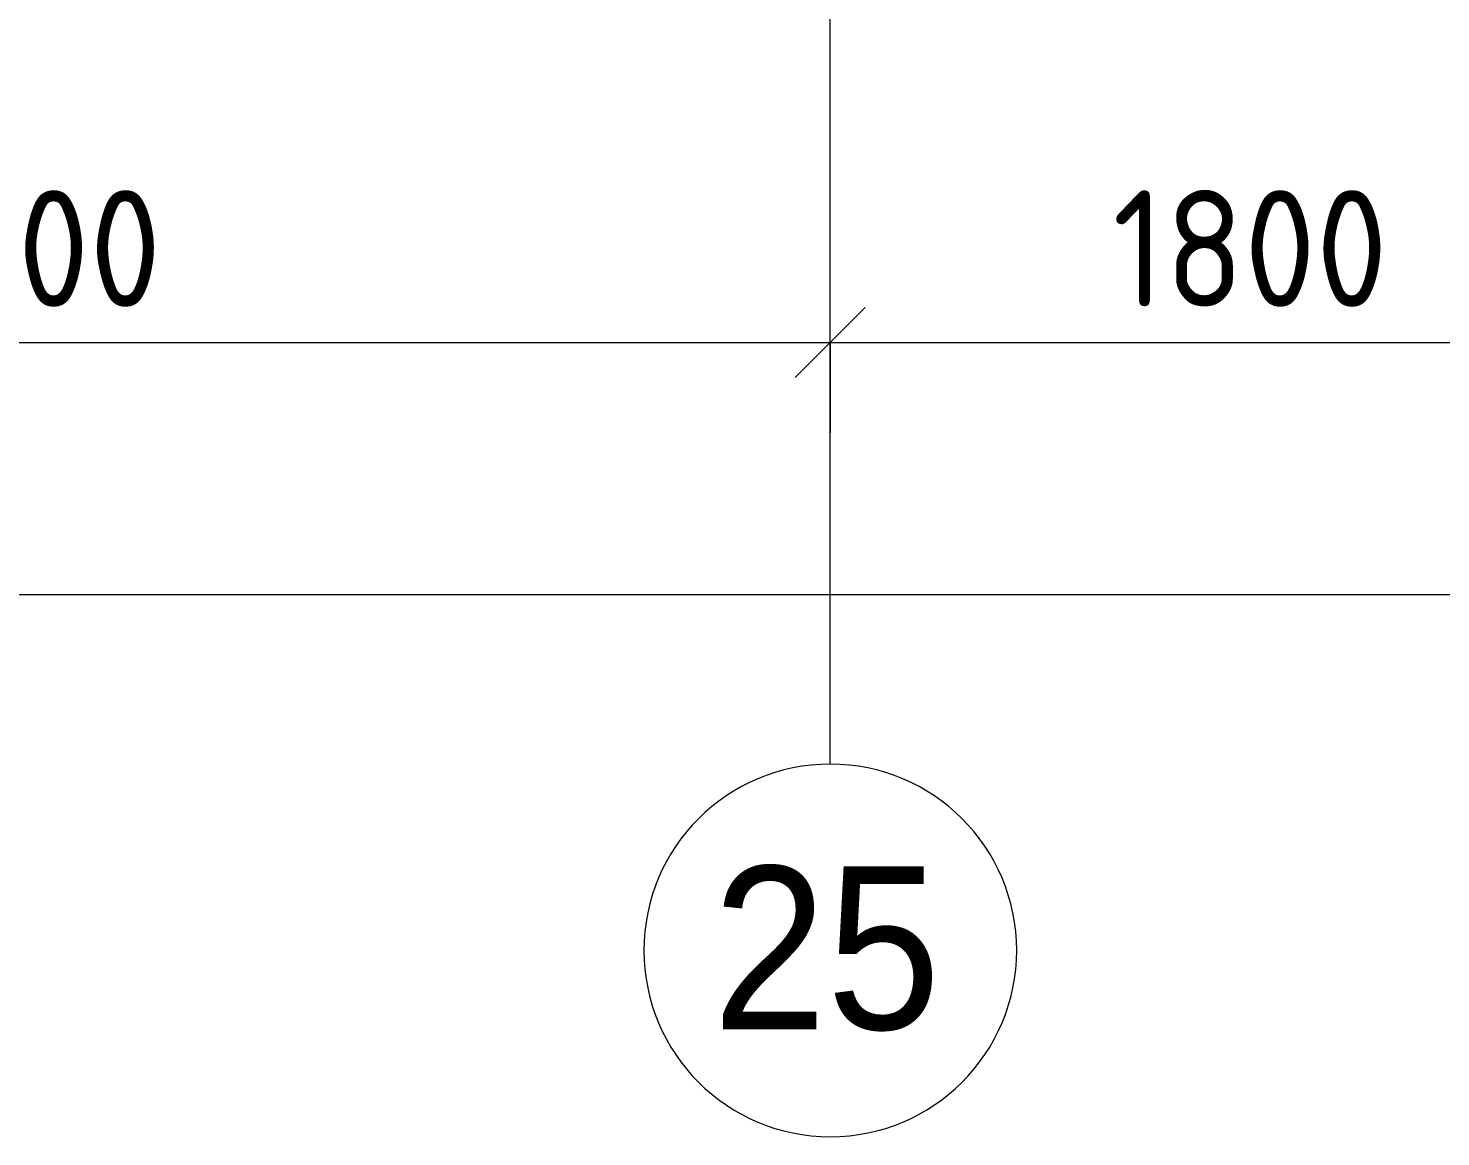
# Model space of a CAD drawing. Header units: millimetres. Extents: x 81609 to 272668, y -8553 to 29000.
# Drawn here: x 91139 to 94170, y -2706 to -327 of the extents above; entities that cross this region are included whole.
import ezdxf

# ---------------------------------------------------------------- set-up
doc = ezdxf.new("R2010")
doc.units = ezdxf.units.MM
for name, color, linetype, lineweight in [('A-ANNO-DIMS', 7, 'Continuous', 9), ('A-ANNO-DIMS-100', 7, 'Continuous', 9), ('Оси', 7, 'Continuous', 9), ('Оси-1', 7, 'Continuous', 20)]:
    doc.layers.add(name, color=color, linetype=linetype, lineweight=lineweight)
doc.styles.add('Arial', font='arial.ttf', dxfattribs={"width": 0.9, "height": 350})
doc.styles.add('ISOCPEUR', font='isocpeur.ttf', dxfattribs={"width": 0.9, "height": 250})
doc.dimstyles.new('ISO-2_5_0_9К_БОЛЬШОЙ', dxfattribs={"dimscale": 304.8, "dimtxt": 248.995294, "dimasz": 0.492126, "dimexe": 0.393701, "dimexo": 0.984252, "dimgap": 0, "dimtad": 1, "dimdec": 0, "dimrnd": 10, "dimzin": 0, "dimdsep": 46, "dimtxsty": 'ISOCPEUR', "dimblk1": 'OBLIQUE', "dimblk2": 'OBLIQUE', "dimsah": 1, "dimcen": 0.09, "dimdle": 0.393701, "dimazin": 0, "dimtfac": 1, "dimtdec": 4, "dimtix": 1, "dimtmove": 0, "dimatfit": 3, "dimfxl": 1, "dimtvp": 1, "dimtolj": 1, "dimtzin": 0, "dimarcsym": 2})

# ---------------------------------------------------------------- blocks, each defined once
blk = doc.blocks.new('Ось сетки - D8-29747960-План размещения напольных электротехнических лючков и розеток 2 этажа в осях 23-33')
at = {"layer": 'Оси-1'}
for start, end in [(360, 180), (180, 360)]:
    blk.add_arc((0, 0), 4, start, end, dxfattribs=at)
blk = doc.blocks.new('DIMBLOCK16-План размещения напольных электротехнических лючков и розеток 2 этажа в осях 23-33')
at = {"layer": 'A-ANNO-DIMS-100'}
for p, q in [((89360, -1195), (89360, -881.1)), ((92860, -1195), (92860, -881.1)), ((89360, -1001.1), (92860, -1001.1)), ((89360, -1001.1), (89360, -1195)), ((92860, -1001.1), (92860, -1195))]:
    blk.add_line(p, q, dxfattribs=at)
at = {"layer": 'A-ANNO-DIMS-100', "lineweight": 20}
for p, q in [((89360, -1001.1), (89435, -926.1)), ((92860, -1001.1), (92935, -926.1)), ((89360, -1001.1), (89285, -1076.1)), ((92860, -1001.1), (92785, -1076.1))]:
    blk.add_line(p, q, dxfattribs=at)
at = {"layer": 'A-ANNO-DIMS-100', "color": 0, "insert": (90794, -674.4), "char_height": 250, "width": 758.478, "attachment_point": 1, "line_spacing_factor": 1.149209, "style": 'ISOCPEUR'}
blk.add_mtext('3500', dxfattribs=at)
blk = doc.blocks.new('_Oblique')
at = {"color": 0, "linetype": 'ByBlock', "lineweight": -2}
blk.add_line((-0.5, -0.5), (0.5, 0.5), dxfattribs=at)
blk = doc.blocks.new('DIMBLOCK17-План размещения напольных электротехнических лючков и розеток 2 этажа в осях 23-33')
at = {"layer": 'A-ANNO-DIMS-100'}
for p, q in [((92860, -1195), (92860, -881.1)), ((94660, -1195), (94660, -881.1)), ((92860, -1001.1), (94660, -1001.1)), ((92860, -1001.1), (92860, -1195)), ((94660, -1001.1), (94660, -1195))]:
    blk.add_line(p, q, dxfattribs=at)
at = {"layer": 'A-ANNO-DIMS-100', "lineweight": 20}
for p, q in [((92860, -1001.1), (92935, -926.1)), ((94660, -1001.1), (94735, -926.1)), ((92860, -1001.1), (92785, -1076.1)), ((94660, -1001.1), (94585, -1076.1))]:
    blk.add_line(p, q, dxfattribs=at)
at = {"layer": 'A-ANNO-DIMS-100', "color": 0, "insert": (93465.5, -674.4), "char_height": 250, "width": 706.764, "attachment_point": 1, "line_spacing_factor": 1.149209, "style": 'ISOCPEUR'}
blk.add_mtext('1800', dxfattribs=at)
blk = doc.blocks.new('DIMBLOCK26-План размещения напольных электротехнических лючков и розеток 2 этажа в осях 23-33')
at = {"layer": 'A-ANNO-DIMS-100'}
for p, q in [((84560, -1736.1), (84560, -1422.2)), ((125010, -1736.1), (125010, -1422.2)), ((84440, -1542.2), (125130, -1542.2)), ((84560, -1542.2), (84560, -1736.1)), ((125010, -1542.2), (125010, -1736.1))]:
    blk.add_line(p, q, dxfattribs=at)
at = {"layer": 'A-ANNO-DIMS-100', "lineweight": 20}
for p, q in [((84560, -1542.2), (84635, -1467.2)), ((125010, -1542.2), (125085, -1467.2)), ((84560, -1542.2), (84485, -1617.2)), ((125010, -1542.2), (124935, -1617.2))]:
    blk.add_line(p, q, dxfattribs=at)
at = {"layer": 'A-ANNO-DIMS-100', "color": 0, "insert": (104366, -1215.6), "char_height": 250, "width": 1005.558, "attachment_point": 1, "line_spacing_factor": 1.149209, "style": 'ISOCPEUR'}
blk.add_mtext('40450', dxfattribs=at)

msp = doc.modelspace()

# ---------------------------------------------------------------- linework, layer by layer
at = {"layer": 'Оси'}
msp.add_line((92860, -1906.3), (92860, 593.7), dxfattribs=at)

# ---------------------------------------------------------------- block references
at = {"layer": 'Оси-1', "xscale": 99.99999999999993, "yscale": 99.99999999999993, "zscale": 99.99999999999993}
msp.add_blockref('Ось сетки - D8-29747960-План размещения напольных электротехнических лючков и розеток 2 этажа в осях 23-33', (92860, -2306.3), dxfattribs=at)

# ---------------------------------------------------------------- texts
at = {"layer": 'Оси', "insert": (92607.4, -2125.6), "char_height": 350, "width": 606.076, "attachment_point": 1, "style": 'Arial'}
msp.add_mtext('25', dxfattribs=at)

# ---------------------------------------------------------------- dimensions: what is measured, and where the dimension line sits
at = {"layer": 'A-ANNO-DIMS'}
for base, p1, p2, override, picture, middle in [((92860, -1001.1), (89360, -895), (92860, -895), {"dimpost": '<>', "dimfxl": 3500}, 'DIMBLOCK16-План размещения напольных электротехнических лючков и розеток 2 этажа в осях 23-33', (91110, -876.1)), ((94660, -1001.1), (92860, -895), (94660, -895), {"dimpost": '<>', "dimfxl": 1800}, 'DIMBLOCK17-План размещения напольных электротехнических лючков и розеток 2 этажа в осях 23-33', (93760, -876.1)), ((125010, -1542.2), (84560, -1436.1), (125010, -1436.1), {"dimpost": '<>', "dimfxl": 40450}, 'DIMBLOCK26-План размещения напольных электротехнических лючков и розеток 2 этажа в осях 23-33', (104785, -1417.2))]:
    dim = msp.add_linear_dim(base=base, p1=p1, p2=p2, dimstyle='ISO-2_5_0_9К_БОЛЬШОЙ', override=override, dxfattribs=at)
    dim.commit()
    dim.dimension.update_dxf_attribs({"geometry": picture, "text_midpoint": middle})

doc.saveas('drawing.dxf')
